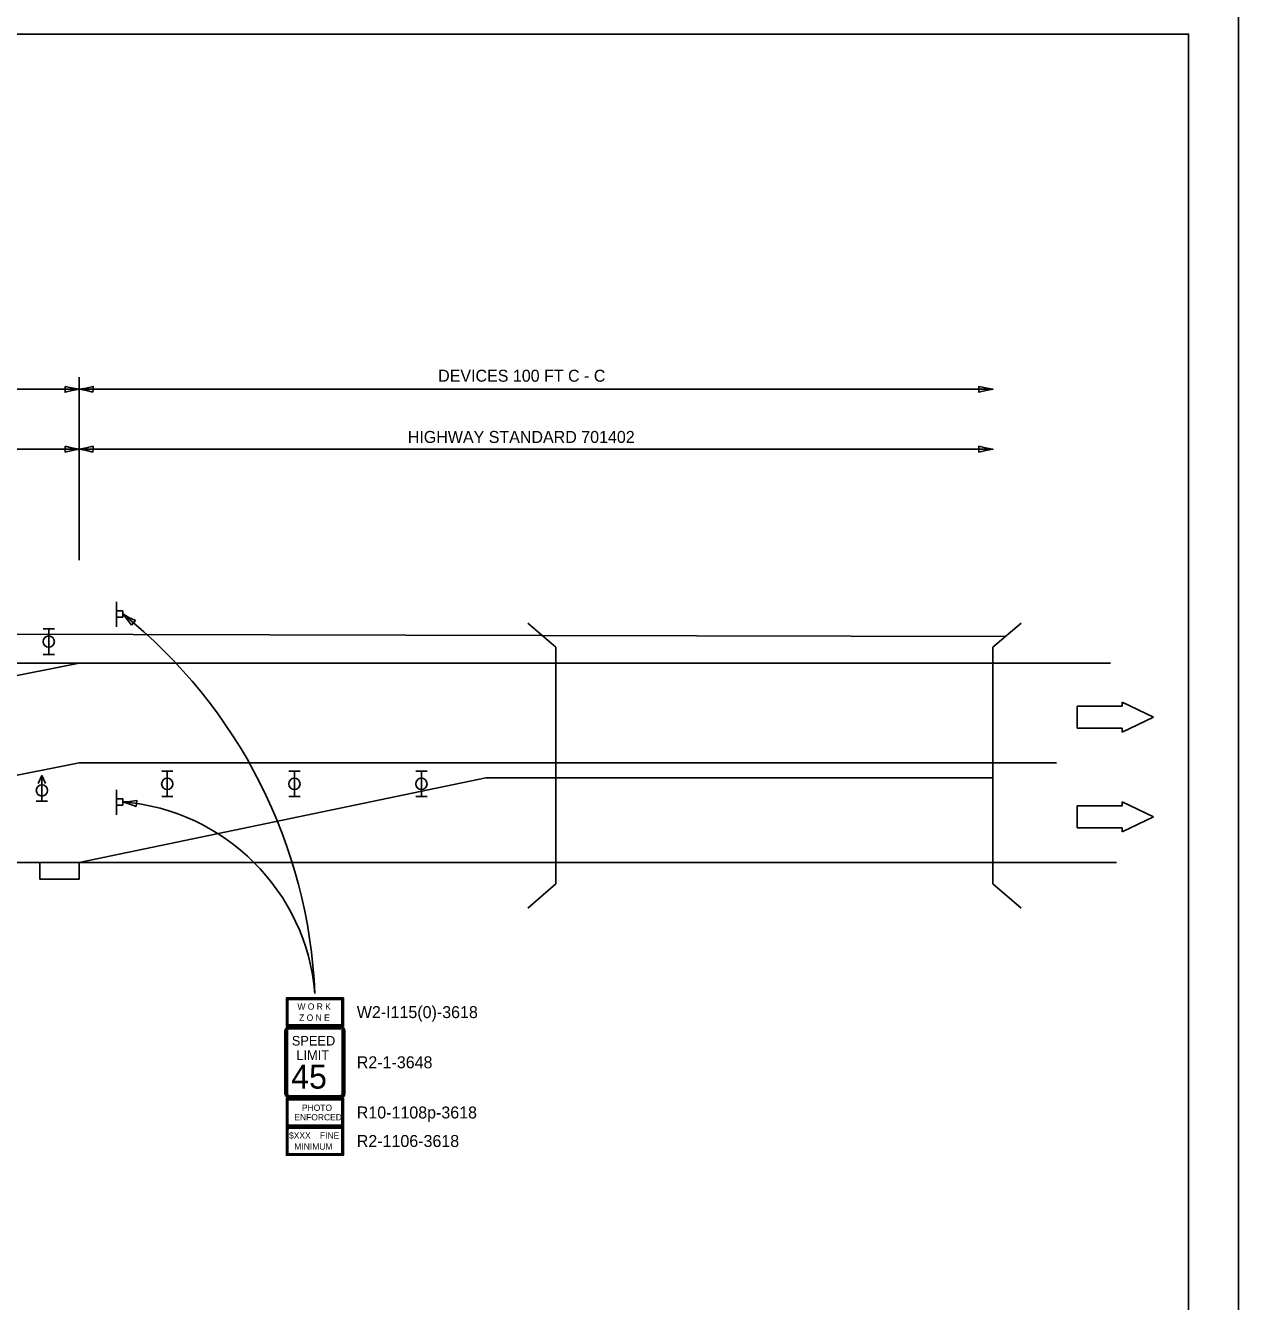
# Model space of a CAD drawing. Extents: x 2264630 to 2268412, y -3124348 to -3122705.
# Drawn here: x 2267804 to 2268412, y -3123679 to -3123039 of the extents above; entities that cross this region are included whole.
import ezdxf

# ---------------------------------------------------------------- set-up
doc = ezdxf.new("R2010")
doc.units = 0
for name, color, linetype in [('Default', 7, 'Continuous'), ('RD_Pr_Roadway_Items', 7, 'Continuous'), ('SH_General_Details', 7, 'Continuous'), ('SH_Printer_Plotting_Border', 7, 'Continuous'), ('ST_Pr_Sign', 7, 'Continuous'), ('STG_Edge_Drums', 7, 'Continuous'), ('STG_Notes', 7, 'Continuous'), ('STG_Traffic_Control', 7, 'Continuous')]:
    doc.layers.add(name, color=color, linetype=linetype)

msp = doc.modelspace()

# ---------------------------------------------------------------- linework, layer by layer
at = {"layer": 'Default'}
for p, q in [((2266820.99, -3123358.73), (2268347.41, -3123358.73)), ((2266821.83, -3123458.73), (2268350.56, -3123458.73))]:
    msp.add_line(p, q, dxfattribs=at)
msp.add_lwpolyline([(2268069.53, -3123408.73), (2268288.56, -3123408.73), (2268288.56, -3123458.73), (2268069.53, -3123458.73)], close=True, dxfattribs=at)
at = {"layer": 'RD_Pr_Roadway_Items'}
for p, q in [((2267849.34, -3123340.62), (2267849.34, -3123328.12)), ((2267849.34, -3123434.78), (2267849.34, -3123422.29))]:
    msp.add_line(p, q, dxfattribs=at)
for points in [[(2267849.34, -3123335.71), (2267852.47, -3123335.71), (2267852.47, -3123332.59), (2267849.34, -3123332.59)], [(2267849.34, -3123429.88), (2267852.47, -3123429.88), (2267852.47, -3123426.75), (2267849.34, -3123426.75)]]:
    msp.add_lwpolyline(points, close=True, dxfattribs=at)
at = {"layer": 'SH_General_Details'}
for p, q in [((2268411.62, -3124118.63), (2268411.62, -3123018.63)), ((2268069.53, -3123350.84), (2268055.41, -3123338.71)), ((2268288.56, -3123350.84), (2268302.68, -3123338.71)), ((2268069.53, -3123469.36), (2268069.53, -3123350.84)), ((2268288.56, -3123469.36), (2268288.56, -3123350.84)), ((2268069.53, -3123469.36), (2268055.41, -3123481.48)), ((2268288.56, -3123469.36), (2268302.68, -3123481.48))]:
    msp.add_line(p, q, dxfattribs=at)
msp.add_lwpolyline([(2266811.62, -3123043.63), (2268386.62, -3123043.63), (2268386.62, -3124093.63), (2266811.62, -3124093.63)], close=True, dxfattribs=at)
at = {"layer": 'SH_Printer_Plotting_Border'}
msp.add_lwpolyline([(2266711.62, -3124118.63), (2268411.62, -3124118.63), (2268411.62, -3123018.63), (2266711.62, -3123018.63)], close=True, dxfattribs=at)
at = {"layer": 'ST_Pr_Sign'}
for p, q in [((2267961.86, -3123526.75), (2267961.86, -3123526.45)), ((2267961.86, -3123526.45), (2267961.86, -3123526.75)), ((2267934.78, -3123527.64), (2267934.78, -3123539.55)), ((2267961.86, -3123526.75), (2267935.67, -3123526.75)), ((2267961.86, -3123527.25), (2267961.86, -3123526.75)), ((2267961.86, -3123527.25), (2267961.86, -3123526.75)), ((2267962.76, -3123539.55), (2267962.76, -3123527.64)), ((2267933.77, -3123574.34), (2267933.77, -3123543.14)), ((2267933.77, -3123543.14), (2267933.77, -3123574.34)), ((2267934.27, -3123574.34), (2267934.27, -3123543.14)), ((2267934.27, -3123574.34), (2267934.27, -3123543.14)), ((2267935.02, -3123574.34), (2267935.02, -3123543.14)), ((2267935.67, -3123540.44), (2267961.86, -3123540.44)), ((2267936.27, -3123540.74), (2267961.27, -3123540.74)), ((2267961.27, -3123540.74), (2267936.27, -3123540.74)), ((2267936.27, -3123541.22), (2267961.27, -3123541.22)), ((2267936.27, -3123541.22), (2267961.27, -3123541.22)), ((2267936.27, -3123541.94), (2267961.27, -3123541.94)), ((2267962.52, -3123543.14), (2267962.52, -3123574.34)), ((2267963.27, -3123543.14), (2267963.27, -3123574.34)), ((2267963.27, -3123543.14), (2267963.27, -3123574.34)), ((2267963.77, -3123543.14), (2267963.77, -3123574.34)), ((2267963.77, -3123574.34), (2267963.77, -3123543.14)), ((2267961.86, -3123577.04), (2267935.67, -3123577.04)), ((2267961.27, -3123575.54), (2267936.27, -3123575.54)), ((2267961.27, -3123576.26), (2267936.27, -3123576.26)), ((2267961.27, -3123576.26), (2267936.27, -3123576.26)), ((2267961.27, -3123576.74), (2267936.27, -3123576.74)), ((2267936.27, -3123576.74), (2267961.27, -3123576.74)), ((2267961.86, -3123577.04), (2267961.86, -3123576.74)), ((2267961.86, -3123576.74), (2267961.86, -3123577.04)), ((2267961.86, -3123577.53), (2267961.86, -3123577.04)), ((2267934.78, -3123577.93), (2267934.78, -3123589.83)), ((2267962.76, -3123589.83), (2267962.76, -3123577.93)), ((2267934.78, -3123592.22), (2267934.78, -3123604.12)), ((2267935.67, -3123590.73), (2267961.86, -3123590.73)), ((2267961.86, -3123591.32), (2267935.67, -3123591.32)), ((2267961.86, -3123591.32), (2267961.86, -3123591.02)), ((2267961.86, -3123591.02), (2267961.86, -3123591.32)), ((2267961.86, -3123591.82), (2267961.86, -3123591.32)), ((2267962.76, -3123604.12), (2267962.76, -3123592.22)), ((2267935.67, -3123605.01), (2267961.86, -3123605.01))]:
    msp.add_line(p, q, dxfattribs=at)
for points in [[(2267961.86, -3123526.45), (2267963.05, -3123526.45), (2267963.05, -3123540.74), (2267934.48, -3123540.74)], [(2267934.48, -3123540.74), (2267934.48, -3123526.45), (2267961.86, -3123526.45)], [(2267934.48, -3123540.74), (2267963.05, -3123540.74), (2267963.05, -3123526.45), (2267934.48, -3123526.45), (2267934.48, -3123540.74), (2267934.48, -3123540.74)], [(2267934.78, -3123539.55), (2267934.78, -3123527.64)], [(2267935.27, -3123527.64), (2267935.27, -3123539.55)], [(2267935.67, -3123526.75), (2267961.86, -3123526.75)], [(2267961.86, -3123527.25), (2267935.67, -3123527.25)], [(2267962.26, -3123539.55), (2267962.26, -3123527.64)], [(2267962.76, -3123527.64), (2267962.76, -3123539.55)], [(2267935.67, -3123539.95), (2267961.86, -3123539.95)], [(2267961.86, -3123540.44), (2267935.67, -3123540.44)], [(2267961.86, -3123576.74), (2267963.05, -3123576.74), (2267963.05, -3123591.02), (2267934.48, -3123591.02)], [(2267934.48, -3123591.02), (2267934.48, -3123576.74), (2267961.86, -3123576.74)], [(2267934.48, -3123591.02), (2267963.05, -3123591.02), (2267963.05, -3123576.74), (2267934.48, -3123576.74), (2267934.48, -3123591.02), (2267934.48, -3123591.02)], [(2267935.67, -3123577.04), (2267961.86, -3123577.04)], [(2267961.86, -3123577.53), (2267935.67, -3123577.53)], [(2267934.78, -3123589.83), (2267934.78, -3123577.93)], [(2267935.27, -3123577.93), (2267935.27, -3123589.83)], [(2267962.26, -3123589.83), (2267962.26, -3123577.93)], [(2267962.76, -3123577.93), (2267962.76, -3123589.83)], [(2267935.67, -3123590.23), (2267961.86, -3123590.23)], [(2267961.86, -3123591.02), (2267963.05, -3123591.02), (2267963.05, -3123605.31), (2267934.48, -3123605.31)], [(2267934.48, -3123605.31), (2267934.48, -3123591.02), (2267961.86, -3123591.02)], [(2267934.48, -3123605.31), (2267963.05, -3123605.31), (2267963.05, -3123591.02), (2267934.48, -3123591.02), (2267934.48, -3123605.31), (2267934.48, -3123605.31)], [(2267934.78, -3123604.12), (2267934.78, -3123592.22)], [(2267935.27, -3123592.22), (2267935.27, -3123604.12)], [(2267961.86, -3123590.73), (2267935.67, -3123590.73)], [(2267935.67, -3123591.32), (2267961.86, -3123591.32)], [(2267961.86, -3123591.82), (2267935.67, -3123591.82)], [(2267962.26, -3123604.12), (2267962.26, -3123592.22)], [(2267962.76, -3123592.22), (2267962.76, -3123604.12)], [(2267935.67, -3123604.52), (2267961.86, -3123604.52)], [(2267961.86, -3123605.01), (2267935.67, -3123605.01)]]:
    msp.add_lwpolyline(points, dxfattribs=at)
for centre, radius, start, end in [((2267935.67, -3123527.64), 0.893, 90.00021, 179.99985), ((2267935.67, -3123527.64), 0.893, 90, 180), ((2267935.67, -3123527.64), 0.397, 90.00021, 179.99985), ((2267961.86, -3123527.64), 0.893, 0, 90.00021), ((2267961.86, -3123527.64), 0.893, 0, 90), ((2267961.86, -3123527.64), 0.397, 0, 90.00021), ((2267935.67, -3123539.55), 0.893, 179.99985, 270.00006), ((2267935.67, -3123539.55), 0.893, 180, 270), ((2267935.67, -3123539.55), 0.397, 179.99985, 270.00006), ((2267961.86, -3123539.55), 0.893, 270.00006, 0.00027), ((2267961.86, -3123539.55), 0.397, 270.00006, 0.00027), ((2267961.86, -3123539.55), 0.893, 270, 360), ((2267935.67, -3123577.93), 0.893, 90.00021, 179.99985), ((2267935.67, -3123577.93), 0.893, 90, 180), ((2267935.67, -3123577.93), 0.397, 90.00021, 179.99985), ((2267961.86, -3123577.93), 0.893, 0, 90.00021), ((2267961.86, -3123577.93), 0.893, 0, 90), ((2267961.86, -3123577.93), 0.397, 0, 90.00021), ((2267935.67, -3123589.83), 0.893, 179.99985, 270.00006), ((2267935.67, -3123589.83), 0.893, 180, 270), ((2267935.67, -3123589.83), 0.397, 179.99985, 270.00006), ((2267961.86, -3123589.83), 0.893, 270.00006, 0.00027), ((2267961.86, -3123589.83), 0.397, 270.00006, 0.00027), ((2267961.86, -3123589.83), 0.893, 270, 360), ((2267935.67, -3123592.22), 0.893, 90.00021, 179.99985), ((2267935.67, -3123592.22), 0.893, 90, 180), ((2267935.67, -3123592.22), 0.397, 90.00021, 179.99985), ((2267961.86, -3123592.22), 0.893, 0, 90.00021), ((2267961.86, -3123592.22), 0.893, 0, 90), ((2267961.86, -3123592.22), 0.397, 0, 90.00021), ((2267935.67, -3123604.12), 0.893, 179.99985, 270.00006), ((2267935.67, -3123604.12), 0.893, 180, 270), ((2267935.67, -3123604.12), 0.397, 179.99985, 270.00006), ((2267961.86, -3123604.12), 0.893, 270.00006, 0.00027), ((2267961.86, -3123604.12), 0.397, 270.00006, 0.00027), ((2267961.86, -3123604.12), 0.893, 270, 360)]:
    msp.add_arc(centre, radius, start, end, dxfattribs=at)
for centre, major_axis, start_param, end_param in [((2267936.27, -3123543.14), (-2.5, 0), 4.712389, 6.283185), ((2267936.27, -3123543.14), (-2.5, 0), 4.712389, 6.283185), ((2267936.27, -3123543.14), (-2, 0), 4.712389, 6.283185), ((2267936.27, -3123543.14), (-2, 0), 4.712389, 6.283185), ((2267936.27, -3123543.14), (-1.25, 0), 4.712389, 6.283185), ((2267961.27, -3123543.14), (-2.5, 0), 3.141593, 4.712389), ((2267961.27, -3123543.14), (-2.5, 0), 3.141593, 4.712389), ((2267961.27, -3123543.14), (-2, 0), 3.141593, 4.712389), ((2267961.27, -3123543.14), (-2, 0), 3.141593, 4.712389), ((2267961.27, -3123543.14), (-1.25, 0), 3.141593, 4.712389), ((2267936.27, -3123574.34), (-2.5, 0), 0, 1.570796), ((2267936.27, -3123574.34), (-2.5, 0), 0, 1.570796), ((2267936.27, -3123574.34), (-2, 0), 0, 1.570796), ((2267936.27, -3123574.34), (-2, 0), 0, 1.570796), ((2267936.27, -3123574.34), (-1.25, 0), 0, 1.570796), ((2267961.27, -3123574.34), (2.5, 0), 4.712389, 6.283185), ((2267961.27, -3123574.34), (2, 0), 4.712389, 6.283185), ((2267961.27, -3123574.34), (1.25, 0), 4.712389, 6.283185), ((2267961.27, -3123574.34), (2.5, 0), 4.712389, 6.283185), ((2267961.27, -3123574.34), (2, 0), 4.712389, 6.283185)]:
    msp.add_ellipse(centre, major_axis=major_axis, ratio=0.96, start_param=start_param, end_param=end_param, dxfattribs=at)
at = {"layer": 'STG_Edge_Drums'}
for p, q in [((2267818.2, -3123341.63), (2267812.53, -3123341.63)), ((2267815.37, -3123354.38), (2267815.37, -3123341.63)), ((2267818.2, -3123354.38), (2267812.53, -3123354.38)), ((2267811.97, -3123427.89), (2267811.97, -3123415.14)), ((2267877.66, -3123412.89), (2267871.99, -3123412.89)), ((2267874.82, -3123425.64), (2267874.82, -3123412.89)), ((2267941.31, -3123412.89), (2267935.64, -3123412.89)), ((2267938.48, -3123425.64), (2267938.48, -3123412.89)), ((2268004.96, -3123412.89), (2267999.29, -3123412.89)), ((2268002.13, -3123425.64), (2268002.13, -3123412.89)), ((2267809.13, -3123427.89), (2267814.8, -3123427.89)), ((2267877.66, -3123425.64), (2267871.99, -3123425.64)), ((2267941.31, -3123425.64), (2267935.64, -3123425.64)), ((2268004.96, -3123425.64), (2267999.29, -3123425.64))]:
    msp.add_line(p, q, dxfattribs=at)
msp.add_lwpolyline([(2267813.71, -3123419.07), (2267811.97, -3123415.14), (2267810.07, -3123418.99)], dxfattribs=at)
for centre in [(2267815.37, -3123348.01), (2267874.82, -3123419.26), (2267938.48, -3123419.26), (2268002.13, -3123419.26), (2267811.97, -3123422.54)]:
    msp.add_circle(centre, 2.84, dxfattribs=at)
at = {"layer": 'STG_Notes'}
for p, q in [((2267830.58, -3123307.19), (2267830.58, -3123215.59)), ((2267580.22, -3123221.59), (2267938.48, -3123221.59)), ((2267938.48, -3123221.59), (2268069.53, -3123221.59)), ((2268069.53, -3123221.59), (2268288.56, -3123221.59)), ((2267830.58, -3123251.59), (2268288.56, -3123251.59)), ((2268353.3, -3123378.33), (2268368.99, -3123385.83)), ((2268353.3, -3123380.33), (2268353.3, -3123378.33)), ((2268330.83, -3123391.33), (2268330.83, -3123380.33)), ((2268330.83, -3123380.33), (2268353.3, -3123380.33)), ((2268353.3, -3123393.33), (2268368.99, -3123385.83)), ((2268330.83, -3123391.33), (2268353.3, -3123391.33)), ((2268353.3, -3123393.33), (2268353.3, -3123391.33)), ((2268330.83, -3123441.33), (2268330.83, -3123430.33)), ((2268330.83, -3123430.33), (2268353.3, -3123430.33)), ((2268353.3, -3123428.33), (2268368.99, -3123435.83)), ((2268353.3, -3123430.33), (2268353.3, -3123428.33)), ((2268353.3, -3123443.33), (2268368.99, -3123435.83)), ((2268330.83, -3123441.33), (2268353.3, -3123441.33)), ((2268353.3, -3123443.33), (2268353.3, -3123441.33))]:
    msp.add_line(p, q, dxfattribs=at)
for points in [[(2267823.58, -3123220.12), (2267823.58, -3123221.59), (2267823.58, -3123223.05), (2267827.08, -3123222.19), (2267830.58, -3123221.59), (2267826.85, -3123220.91)], [(2267837.57, -3123223.05), (2267837.58, -3123221.59), (2267837.58, -3123220.12), (2267834.08, -3123220.98), (2267830.58, -3123221.59), (2267834.31, -3123222.26)], [(2268281.57, -3123220.12), (2268281.56, -3123221.59), (2268281.56, -3123223.05), (2268285.06, -3123222.19), (2268288.56, -3123221.59), (2268284.83, -3123220.91)], [(2267823.58, -3123250.12), (2267823.58, -3123251.59), (2267823.58, -3123253.05), (2267827.08, -3123252.19), (2267830.58, -3123251.59), (2267826.85, -3123250.91)], [(2267837.57, -3123253.05), (2267837.58, -3123251.59), (2267837.58, -3123250.12), (2267834.08, -3123250.98), (2267830.58, -3123251.59), (2267834.31, -3123252.26)], [(2268281.57, -3123250.12), (2268281.56, -3123251.59), (2268281.56, -3123253.05), (2268285.06, -3123252.19), (2268288.56, -3123251.59), (2268284.83, -3123250.91)], [(2267856.94, -3123339.72), (2267857.88, -3123338.6), (2267858.81, -3123337.47), (2267855.56, -3123335.9), (2267852.47, -3123334.15), (2267854.92, -3123337.04)], [(2267859.26, -3123430.56), (2267859.43, -3123429.1), (2267859.59, -3123427.65), (2267856.01, -3123428.11), (2267852.47, -3123428.32), (2267856.1, -3123429.41)]]:
    msp.add_lwpolyline(points, close=True, dxfattribs=at)
for centre, radius, start, end in [((2267691.93, -3123534.91), 257.05, 2.37746, 51.35295), ((2267844.16, -3123532.96), 104.97, 4.76056, 85.45765)]:
    msp.add_arc(centre, radius, start, end, dxfattribs=at)
at = {"layer": 'STG_Traffic_Control'}
for p, q in [((2267580.22, -3123251.59), (2267830.58, -3123251.59)), ((2267557.83, -3123343.67), (2268062.61, -3123344.89)), ((2268062.61, -3123344.89), (2268294.83, -3123345.45)), ((2267830.58, -3123358.73), (2267580.22, -3123408.73)), ((2268320.39, -3123358.73), (2267830.58, -3123358.73)), ((2267830.58, -3123408.73), (2267580.22, -3123458.73)), ((2268320.39, -3123408.73), (2267830.58, -3123408.73)), ((2267830.58, -3123408.73), (2268320.39, -3123408.73)), ((2267830.58, -3123458.73), (2268034.43, -3123416.22)), ((2268034.43, -3123416.22), (2268288.56, -3123416.26))]:
    msp.add_line(p, q, dxfattribs=at)
msp.add_lwpolyline([(2267810.96, -3123458.73), (2267830.58, -3123458.73), (2267830.58, -3123467.03), (2267810.96, -3123467.03)], close=True, dxfattribs=at)

# ---------------------------------------------------------------- texts
at = {"layer": 'ST_Pr_Sign'}
for s, height, p in [('W O R K', 3.175, (2267940.02, -3123532.41)), ('Z O N E', 3.175, (2267940.88, -3123537.96)), ('SPEED', 4.8, (2267937.21, -3123550.34)), ('LIMIT', 4.8, (2267939.49, -3123557.54)), ('45', 12, (2267936.92, -3123571.94)), ('PHOTO', 3.175, (2267942.28, -3123583.09)), ('ENFORCED', 3.175, (2267938.47, -3123587.85)), ('$XXX', 3.175, (2267935.81, -3123596.98)), ('FINE', 3.175, (2267951.32, -3123596.98)), ('MINIMUM', 3.175, (2267938.48, -3123602.53))]:
    msp.add_text(s, height=height, dxfattribs=at).set_placement(p)
at = {"layer": 'STG_Notes'}
for s, p in [('DEVICES 100 FT C - C', (2268010.54, -3123217.79)), ('HIGHWAY STANDARD 701402', (2267995.33, -3123248.46)), ('W2-I115(0)-3618', (2267969.77, -3123536.6)), ('R2-1-3648', (2267969.77, -3123561.74)), ('R10-1108p-3618', (2267969.77, -3123586.88)), ('R2-1106-3618', (2267969.77, -3123601.17))]:
    msp.add_text(s, height=6, rotation=360, dxfattribs=at).set_placement(p)

doc.saveas('drawing.dxf')
